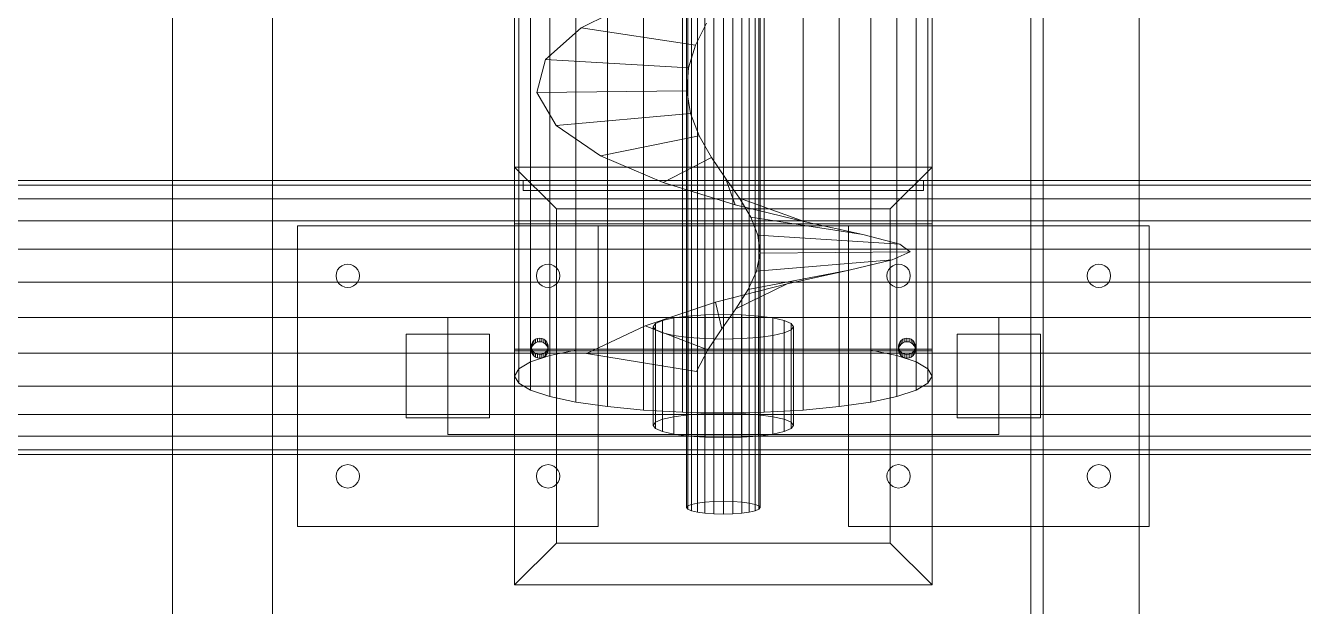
# Model space of a CAD drawing. Header units: millimetres. Extents: x -1970 to 34302, y -65268 to 6837.
# Drawn here: x 12002 to 12767, y -17888 to -17540 of the extents above; entities that cross this region are included whole.
import ezdxf

# ---------------------------------------------------------------- set-up
doc = ezdxf.new("R2010")
doc.units = ezdxf.units.MM
doc.layers.add('superior_dos-mix', color=7, linetype='Continuous', lineweight=0)
doc.layers.add('superior_mezcladora', color=7, linetype='Continuous', lineweight=0)

msp = doc.modelspace()

# ---------------------------------------------------------------- linework, layer by layer
at = {"layer": 'superior_dos-mix'}
for p, q in [((12397.529, -17828.751), (12397.529, -16050.78)), ((12398.278, -16049.778), (12398.278, -17827.749)), ((12398.278, -16051.783), (12398.278, -17829.753)), ((12400.476, -16048.844), (12400.476, -17826.815)), ((12403.972, -16048.043), (12403.972, -17826.013)), ((12408.529, -16047.427), (12408.529, -17825.398)), ((12413.835, -16047.04), (12413.835, -17825.011)), ((12419.529, -16046.909), (12419.529, -17824.879)), ((12425.223, -16047.04), (12425.223, -17825.011)), ((12430.529, -16047.427), (12430.529, -17825.398)), ((12435.085, -16048.043), (12435.085, -17826.013)), ((12438.581, -16048.844), (12438.581, -17826.815)), ((12440.779, -16049.778), (12440.779, -17827.749)), ((12440.779, -16051.783), (12440.779, -17829.753)), ((12441.529, -16050.78), (12441.529, -17828.751)), ((12400.476, -16052.716), (12400.476, -17830.687)), ((12403.972, -16053.518), (12403.972, -17831.489)), ((12408.529, -16054.134), (12408.529, -17832.104)), ((12413.835, -16054.52), (12413.835, -17832.491)), ((12419.529, -16054.652), (12419.529, -17832.623)), ((12425.223, -16054.52), (12425.223, -17832.491)), ((12430.529, -16054.134), (12430.529, -17832.104)), ((12435.085, -16053.518), (12435.085, -17831.489)), ((12438.581, -16052.716), (12438.581, -17830.687)), ((12315.595, -16087.778), (12315.595, -17737.778)), ((12331.14, -17734.444), (12331.14, -16084.444)), ((12507.917, -16084.444), (12507.917, -17734.444)), ((12523.462, -16087.778), (12523.462, -17737.778)), ((12296.93, -16095.708), (12296.93, -17745.708)), ((12304.044, -16091.581), (12304.044, -17741.581)), ((12535.014, -16091.581), (12535.014, -17741.581)), ((12542.127, -16095.708), (12542.127, -17745.708)), ((12294.529, -16100), (12294.529, -17750)), ((12296.93, -16104.292), (12296.93, -17754.292)), ((12542.127, -16104.292), (12542.127, -17754.292)), ((12544.529, -16100), (12544.529, -17750)), ((12304.044, -16108.419), (12304.044, -17758.419)), ((12315.595, -16112.222), (12315.595, -17762.222)), ((12523.462, -16112.222), (12523.462, -17762.222)), ((12535.014, -16108.419), (12535.014, -17758.419)), ((12331.14, -16115.556), (12331.14, -17765.556)), ((12350.082, -16118.292), (12350.082, -17768.292)), ((12371.693, -16120.325), (12371.693, -17770.325)), ((12467.364, -16120.325), (12467.364, -17770.325)), ((12488.975, -16118.292), (12488.975, -17768.292)), ((12507.917, -16115.556), (12507.917, -17765.556)), ((12395.142, -16121.577), (12395.142, -17771.577)), ((12419.529, -16122), (12419.529, -17772)), ((12443.915, -16121.577), (12443.915, -17771.577)), ((12294.529, -17265.185), (12294.529, -17658.941)), ((12294.529, -17266.241), (12294.529, -17659.997)), ((12544.529, -17658.941), (12544.529, -17265.185)), ((12544.529, -17266.241), (12544.529, -17659.997)), ((12368.396, -17524.685), (12334.346, -17541.646)), ((12334.346, -17541.646), (12313.094, -17560.53)), ((12334.346, -17541.646), (12402.796, -17551.931)), ((12402.796, -17551.931), (12409.485, -17538.777)), ((12398.622, -17565.461), (12402.796, -17551.931)), ((12313.094, -17560.53), (12307.831, -17580.336)), ((12313.094, -17560.53), (12398.622, -17565.461)), ((12397.588, -17579.173), (12398.622, -17565.461)), ((12307.831, -17580.336), (12397.588, -17579.173)), ((12307.831, -17580.336), (12319.348, -17599.925)), ((12399.85, -17592.842), (12397.588, -17579.173)), ((12319.348, -17599.925), (12399.85, -17592.842)), ((12405.069, -17606.251), (12399.85, -17592.842)), ((12319.348, -17599.925), (12345.915, -17618.189)), ((12345.915, -17618.189), (12405.069, -17606.251)), ((12412.46, -17619.222), (12405.069, -17606.251)), ((12345.915, -17618.189), (12383.541, -17634.222)), ((12383.541, -17634.222), (12412.46, -17619.222)), ((12420.912, -17631.642), (12412.46, -17619.222)), ((12319.529, -17650), (12294.529, -17625)), ((12294.529, -17625), (12544.529, -17625)), ((12294.529, -17875), (12294.529, -17625)), ((12519.529, -17650), (12544.529, -17625)), ((12544.529, -17625), (12544.529, -17875)), ((12299.529, -17639), (12299.529, -17633)), ((12299.529, -17633), (12539.529, -17633)), ((12383.541, -17634.222), (12426.573, -17647.45)), ((12426.573, -17647.45), (12420.912, -17631.642)), ((12429.157, -17643.481), (12420.912, -17631.642)), ((12539.529, -17633), (12539.529, -17639)), ((12539.529, -17639), (12299.529, -17639)), ((12468.547, -17657.723), (12429.157, -17643.481)), ((12435.956, -17654.798), (12429.157, -17643.481)), ((12519.529, -17650), (12319.529, -17650)), ((12319.529, -17650), (12319.529, -17850)), ((12426.573, -17647.45), (12468.547, -17657.723)), ((12519.529, -17850), (12519.529, -17650)), ((12544.529, -17658.941), (12294.529, -17658.941)), ((12294.529, -17658.941), (12294.529, -17659.997)), ((12294.529, -17658.941), (12294.529, -17733.916)), ((12503.157, -17665.334), (12435.956, -17654.798)), ((12440.286, -17665.727), (12435.956, -17654.798)), ((12468.547, -17657.723), (12503.157, -17665.334)), ((12544.529, -17659.997), (12544.529, -17658.941)), ((12544.529, -17733.916), (12544.529, -17658.941)), ((12164.529, -17840), (12164.529, -17660)), ((12164.529, -17660), (12344.529, -17660)), ((12294.529, -17659.997), (12544.529, -17659.997)), ((12294.529, -17659.997), (12294.529, -17734.972)), ((12344.529, -17660), (12344.529, -17840)), ((12525.204, -17670.975), (12440.286, -17665.727)), ((12441.498, -17676.464), (12440.286, -17665.727)), ((12494.529, -17840), (12494.529, -17660)), ((12494.529, -17660), (12674.529, -17660)), ((12503.157, -17665.334), (12525.204, -17670.975)), ((12544.529, -17659.997), (12544.529, -17734.972)), ((12674.529, -17660), (12674.529, -17840)), ((12525.204, -17670.975), (12531.375, -17675.634)), ((12439.41, -17687.231), (12441.498, -17676.464)), ((12520.744, -17680.449), (12439.41, -17687.231)), ((12531.375, -17675.634), (12441.498, -17676.464)), ((12520.744, -17680.449), (12494.907, -17686.532)), ((12531.375, -17675.634), (12520.744, -17680.449)), ((12187.529, -17690), (12187.767, -17688.188)), ((12187.767, -17691.812), (12187.529, -17690)), ((12187.767, -17688.188), (12188.466, -17686.5)), ((12188.466, -17686.5), (12189.579, -17685.05)), ((12189.579, -17685.05), (12191.029, -17683.938)), ((12191.029, -17683.938), (12192.717, -17683.239)), ((12192.717, -17683.239), (12194.529, -17683)), ((12194.529, -17683), (12196.34, -17683.239)), ((12196.34, -17683.239), (12198.029, -17683.938)), ((12198.029, -17683.938), (12199.478, -17685.05)), ((12199.478, -17685.05), (12200.591, -17686.5)), ((12200.591, -17686.5), (12201.29, -17688.188)), ((12201.29, -17688.188), (12201.529, -17690)), ((12201.529, -17690), (12201.29, -17691.812)), ((12307.529, -17690), (12307.767, -17688.188)), ((12307.767, -17691.812), (12307.529, -17690)), ((12307.767, -17688.188), (12308.466, -17686.5)), ((12308.466, -17686.5), (12309.579, -17685.05)), ((12309.579, -17685.05), (12311.029, -17683.938)), ((12311.029, -17683.938), (12312.717, -17683.239)), ((12312.717, -17683.239), (12314.529, -17683)), ((12314.529, -17683), (12316.34, -17683.239)), ((12316.34, -17683.239), (12318.029, -17683.938)), ((12318.029, -17683.938), (12319.478, -17685.05)), ((12319.478, -17685.05), (12320.591, -17686.5)), ((12320.591, -17686.5), (12321.29, -17688.188)), ((12321.29, -17688.188), (12321.529, -17690)), ((12321.529, -17690), (12321.29, -17691.812)), ((12494.907, -17686.532), (12434.335, -17698.247)), ((12434.335, -17698.247), (12439.41, -17687.231)), ((12494.907, -17686.532), (12457.746, -17694.805)), ((12517.529, -17690), (12517.767, -17688.188)), ((12517.767, -17691.812), (12517.529, -17690)), ((12517.767, -17688.188), (12518.466, -17686.5)), ((12518.466, -17686.5), (12519.579, -17685.05)), ((12519.579, -17685.05), (12521.029, -17683.938)), ((12521.029, -17683.938), (12522.717, -17683.239)), ((12522.717, -17683.239), (12524.529, -17683)), ((12524.529, -17683), (12526.34, -17683.239)), ((12526.34, -17683.239), (12528.029, -17683.938)), ((12528.029, -17683.938), (12529.478, -17685.05)), ((12529.478, -17685.05), (12530.591, -17686.5)), ((12530.591, -17686.5), (12531.29, -17688.188)), ((12531.29, -17688.188), (12531.529, -17690)), ((12531.529, -17690), (12531.29, -17691.812)), ((12637.529, -17690), (12637.767, -17688.188)), ((12637.767, -17691.812), (12637.529, -17690)), ((12637.767, -17688.188), (12638.466, -17686.5)), ((12638.466, -17686.5), (12639.579, -17685.05)), ((12639.579, -17685.05), (12641.029, -17683.938)), ((12641.029, -17683.938), (12642.717, -17683.239)), ((12642.717, -17683.239), (12644.529, -17683)), ((12644.529, -17683), (12646.34, -17683.239)), ((12646.34, -17683.239), (12648.029, -17683.938)), ((12648.029, -17683.938), (12649.478, -17685.05)), ((12649.478, -17685.05), (12650.591, -17686.5)), ((12650.591, -17686.5), (12651.29, -17688.188)), ((12651.29, -17688.188), (12651.529, -17690)), ((12651.529, -17690), (12651.29, -17691.812)), ((12188.466, -17693.5), (12187.767, -17691.812)), ((12189.579, -17694.95), (12188.466, -17693.5)), ((12191.029, -17696.062), (12189.579, -17694.95)), ((12192.717, -17696.761), (12191.029, -17696.062)), ((12194.529, -17697), (12192.717, -17696.761)), ((12196.34, -17696.761), (12194.529, -17697)), ((12198.029, -17696.062), (12196.34, -17696.761)), ((12199.478, -17694.95), (12198.029, -17696.062)), ((12200.591, -17693.5), (12199.478, -17694.95)), ((12201.29, -17691.812), (12200.591, -17693.5)), ((12308.466, -17693.5), (12307.767, -17691.812)), ((12309.579, -17694.95), (12308.466, -17693.5)), ((12311.029, -17696.062), (12309.579, -17694.95)), ((12312.717, -17696.761), (12311.029, -17696.062)), ((12314.529, -17697), (12312.717, -17696.761)), ((12316.34, -17696.761), (12314.529, -17697)), ((12318.029, -17696.062), (12316.34, -17696.761)), ((12319.478, -17694.95), (12318.029, -17696.062)), ((12320.591, -17693.5), (12319.478, -17694.95)), ((12321.29, -17691.812), (12320.591, -17693.5)), ((12457.746, -17694.805), (12414.844, -17705.861)), ((12457.746, -17694.805), (12427.036, -17709.694)), ((12518.466, -17693.5), (12517.767, -17691.812)), ((12519.579, -17694.95), (12518.466, -17693.5)), ((12521.029, -17696.062), (12519.579, -17694.95)), ((12522.717, -17696.761), (12521.029, -17696.062)), ((12524.529, -17697), (12522.717, -17696.761)), ((12526.34, -17696.761), (12524.529, -17697)), ((12528.029, -17696.062), (12526.34, -17696.761)), ((12529.478, -17694.95), (12528.029, -17696.062)), ((12530.591, -17693.5), (12529.478, -17694.95)), ((12531.29, -17691.812), (12530.591, -17693.5)), ((12638.466, -17693.5), (12637.767, -17691.812)), ((12639.579, -17694.95), (12638.466, -17693.5)), ((12641.029, -17696.062), (12639.579, -17694.95)), ((12642.717, -17696.761), (12641.029, -17696.062)), ((12644.529, -17697), (12642.717, -17696.761)), ((12646.34, -17696.761), (12644.529, -17697)), ((12648.029, -17696.062), (12646.34, -17696.761)), ((12649.478, -17694.95), (12648.029, -17696.062)), ((12650.591, -17693.5), (12649.478, -17694.95)), ((12651.29, -17691.812), (12650.591, -17693.5)), ((12427.036, -17709.694), (12434.335, -17698.247)), ((12414.844, -17705.861), (12372.646, -17719.876)), ((12398.529, -17714.067), (12408.658, -17713.328)), ((12408.658, -17713.328), (12419.529, -17713.076)), ((12408.658, -17713.328), (12408.658, -17772.392)), ((12414.844, -17705.861), (12418.608, -17721.687)), ((12418.608, -17721.687), (12427.036, -17709.694)), ((12419.529, -17713.076), (12430.399, -17713.328)), ((12419.529, -17713.076), (12419.529, -17772.14)), ((12430.399, -17713.328), (12440.529, -17714.067)), ((12430.399, -17713.328), (12430.399, -17772.392)), ((12254.529, -17715), (12254.529, -17785)), ((12584.529, -17715), (12254.529, -17715)), ((12372.646, -17719.876), (12337.491, -17736.581)), ((12372.646, -17719.876), (12410.319, -17734.261)), ((12377.529, -17720.468), (12378.96, -17718.555)), ((12378.96, -17722.381), (12377.529, -17720.468)), ((12377.529, -17779.532), (12377.529, -17720.468)), ((12378.96, -17718.555), (12383.155, -17716.772)), ((12378.96, -17718.555), (12378.96, -17777.619)), ((12383.155, -17716.772), (12389.83, -17715.241)), ((12383.155, -17716.772), (12383.155, -17775.836)), ((12389.83, -17715.241), (12398.529, -17714.067)), ((12389.83, -17715.241), (12389.83, -17774.305)), ((12398.529, -17714.067), (12398.529, -17773.13)), ((12440.529, -17714.067), (12449.227, -17715.241)), ((12440.529, -17714.067), (12440.529, -17773.13)), ((12449.227, -17715.241), (12455.902, -17716.772)), ((12449.227, -17715.241), (12449.227, -17774.305)), ((12455.902, -17716.772), (12460.097, -17718.555)), ((12455.902, -17716.772), (12455.902, -17775.836)), ((12460.097, -17718.555), (12461.529, -17720.468)), ((12460.097, -17718.555), (12460.097, -17777.619)), ((12461.529, -17720.468), (12460.097, -17722.381)), ((12461.529, -17720.468), (12461.529, -17779.532)), ((12584.529, -17715), (12584.529, -17785)), ((12229.529, -17775), (12229.529, -17725)), ((12229.529, -17725), (12279.529, -17725)), ((12279.529, -17725), (12279.529, -17775)), ((12305.993, -17728.744), (12305.198, -17729.763)), ((12307.029, -17727.962), (12305.993, -17728.744)), ((12305.993, -17730.856), (12305.993, -17728.744)), ((12308.234, -17727.47), (12307.029, -17727.962)), ((12307.029, -17730.074), (12307.029, -17727.962)), ((12309.529, -17727.302), (12308.234, -17727.47)), ((12308.234, -17729.582), (12308.234, -17727.47)), ((12310.823, -17727.47), (12309.529, -17727.302)), ((12309.529, -17729.414), (12309.529, -17727.302)), ((12312.029, -17727.962), (12310.823, -17727.47)), ((12310.823, -17729.582), (12310.823, -17727.47)), ((12313.064, -17728.744), (12312.029, -17727.962)), ((12312.029, -17730.074), (12312.029, -17727.962)), ((12313.859, -17729.763), (12313.064, -17728.744)), ((12313.064, -17730.856), (12313.064, -17728.744)), ((12383.155, -17724.164), (12378.96, -17722.381)), ((12378.96, -17722.381), (12378.96, -17781.445)), ((12389.83, -17725.695), (12383.155, -17724.164)), ((12383.155, -17724.164), (12383.155, -17783.228)), ((12398.529, -17726.87), (12389.83, -17725.695)), ((12389.83, -17725.695), (12389.83, -17784.759)), ((12408.658, -17727.608), (12398.529, -17726.87)), ((12398.529, -17726.87), (12398.529, -17785.933)), ((12419.529, -17727.86), (12408.658, -17727.608)), ((12408.658, -17727.608), (12408.658, -17786.672)), ((12410.319, -17734.261), (12418.608, -17721.687)), ((12430.399, -17727.608), (12419.529, -17727.86)), ((12419.529, -17727.86), (12419.529, -17786.924)), ((12440.529, -17726.87), (12430.399, -17727.608)), ((12430.399, -17727.608), (12430.399, -17786.672)), ((12449.227, -17725.695), (12440.529, -17726.87)), ((12440.529, -17726.87), (12440.529, -17785.933)), ((12455.902, -17724.164), (12449.227, -17725.695)), ((12449.227, -17725.695), (12449.227, -17784.759)), ((12460.097, -17722.381), (12455.902, -17724.164)), ((12455.902, -17724.164), (12455.902, -17783.228)), ((12460.097, -17722.381), (12460.097, -17781.445)), ((12525.993, -17728.744), (12525.198, -17729.763)), ((12527.029, -17727.962), (12525.993, -17728.744)), ((12525.993, -17730.856), (12525.993, -17728.744)), ((12528.234, -17727.47), (12527.029, -17727.962)), ((12527.029, -17730.074), (12527.029, -17727.962)), ((12529.529, -17727.302), (12528.234, -17727.47)), ((12528.234, -17729.582), (12528.234, -17727.47)), ((12530.823, -17727.47), (12529.529, -17727.302)), ((12529.529, -17729.414), (12529.529, -17727.302)), ((12532.029, -17727.962), (12530.823, -17727.47)), ((12530.823, -17729.582), (12530.823, -17727.47)), ((12533.064, -17728.744), (12532.029, -17727.962)), ((12532.029, -17730.074), (12532.029, -17727.962)), ((12533.859, -17729.763), (12533.064, -17728.744)), ((12533.064, -17730.856), (12533.064, -17728.744)), ((12559.529, -17775), (12559.529, -17725)), ((12559.529, -17725), (12609.529, -17725)), ((12609.529, -17725), (12609.529, -17775)), ((12544.529, -17733.916), (12294.529, -17733.916)), ((12294.529, -17733.916), (12294.529, -17734.972)), ((12294.529, -17734.972), (12544.529, -17734.972)), ((12304.699, -17730.95), (12304.529, -17732.224)), ((12304.529, -17732.224), (12304.699, -17733.498)), ((12304.529, -17732.224), (12304.529, -17734.336)), ((12304.529, -17734.336), (12304.699, -17733.062)), ((12304.699, -17735.61), (12304.529, -17734.336)), ((12305.198, -17729.763), (12304.699, -17730.95)), ((12304.699, -17733.062), (12304.699, -17730.95)), ((12304.699, -17733.062), (12305.198, -17731.875)), ((12304.699, -17733.498), (12305.198, -17734.685)), ((12304.699, -17735.61), (12304.699, -17733.498)), ((12305.198, -17736.797), (12304.699, -17735.61)), ((12305.198, -17731.875), (12305.198, -17729.763)), ((12305.198, -17731.875), (12305.993, -17730.856)), ((12305.198, -17734.685), (12305.993, -17735.705)), ((12305.198, -17736.797), (12305.198, -17734.685)), ((12305.993, -17730.856), (12307.029, -17730.074)), ((12305.993, -17735.705), (12307.029, -17736.487)), ((12305.993, -17737.817), (12305.993, -17735.705)), ((12307.029, -17730.074), (12308.234, -17729.582)), ((12308.234, -17729.582), (12309.529, -17729.414)), ((12309.529, -17729.414), (12310.823, -17729.582)), ((12310.823, -17729.582), (12312.029, -17730.074)), ((12312.029, -17730.074), (12313.064, -17730.856)), ((12312.029, -17736.487), (12313.064, -17735.705)), ((12313.064, -17730.856), (12313.859, -17731.875)), ((12313.064, -17735.705), (12313.859, -17734.685)), ((12313.064, -17737.817), (12313.064, -17735.705)), ((12314.358, -17730.95), (12313.859, -17729.763)), ((12313.859, -17731.875), (12313.859, -17729.763)), ((12313.859, -17731.875), (12314.358, -17733.062)), ((12313.859, -17734.685), (12314.358, -17733.498)), ((12313.859, -17736.797), (12313.859, -17734.685)), ((12314.358, -17735.61), (12313.859, -17736.797)), ((12314.529, -17732.224), (12314.358, -17730.95)), ((12314.358, -17733.062), (12314.358, -17730.95)), ((12314.358, -17733.498), (12314.529, -17732.224)), ((12314.358, -17733.062), (12314.529, -17734.336)), ((12314.358, -17735.61), (12314.358, -17733.498)), ((12314.529, -17734.336), (12314.358, -17735.61)), ((12314.529, -17734.336), (12314.529, -17732.224)), ((12315.595, -17737.778), (12331.14, -17734.444)), ((12403.414, -17747.364), (12410.319, -17734.261)), ((12507.917, -17734.444), (12523.462, -17737.778)), ((12524.699, -17730.95), (12524.529, -17732.224)), ((12524.529, -17732.224), (12524.699, -17733.498)), ((12524.529, -17732.224), (12524.529, -17734.336)), ((12524.529, -17734.336), (12524.699, -17733.062)), ((12524.699, -17735.61), (12524.529, -17734.336)), ((12525.198, -17729.763), (12524.699, -17730.95)), ((12524.699, -17733.062), (12524.699, -17730.95)), ((12524.699, -17733.062), (12525.198, -17731.875)), ((12524.699, -17733.498), (12525.198, -17734.685)), ((12524.699, -17735.61), (12524.699, -17733.498)), ((12525.198, -17736.797), (12524.699, -17735.61)), ((12525.198, -17731.875), (12525.198, -17729.763)), ((12525.198, -17731.875), (12525.993, -17730.856)), ((12525.198, -17734.685), (12525.993, -17735.705)), ((12525.198, -17736.797), (12525.198, -17734.685)), ((12525.993, -17730.856), (12527.029, -17730.074)), ((12525.993, -17735.705), (12527.029, -17736.487)), ((12525.993, -17737.817), (12525.993, -17735.705)), ((12527.029, -17730.074), (12528.234, -17729.582)), ((12528.234, -17729.582), (12529.529, -17729.414)), ((12529.529, -17729.414), (12530.823, -17729.582)), ((12530.823, -17729.582), (12532.029, -17730.074)), ((12532.029, -17730.074), (12533.064, -17730.856)), ((12532.029, -17736.487), (12533.064, -17735.705)), ((12533.064, -17730.856), (12533.859, -17731.875)), ((12533.064, -17735.705), (12533.859, -17734.685)), ((12533.064, -17737.817), (12533.064, -17735.705)), ((12534.358, -17730.95), (12533.859, -17729.763)), ((12533.859, -17731.875), (12533.859, -17729.763)), ((12533.859, -17731.875), (12534.358, -17733.062)), ((12533.859, -17734.685), (12534.358, -17733.498)), ((12533.859, -17736.797), (12533.859, -17734.685)), ((12534.358, -17735.61), (12533.859, -17736.797)), ((12534.529, -17732.224), (12534.358, -17730.95)), ((12534.358, -17733.062), (12534.358, -17730.95)), ((12534.358, -17733.498), (12534.529, -17732.224)), ((12534.358, -17733.062), (12534.529, -17734.336)), ((12534.358, -17735.61), (12534.358, -17733.498)), ((12534.529, -17734.336), (12534.358, -17735.61)), ((12534.529, -17734.336), (12534.529, -17732.224)), ((12544.529, -17734.972), (12544.529, -17733.916)), ((12296.93, -17745.708), (12304.044, -17741.581)), ((12304.044, -17741.581), (12315.595, -17737.778)), ((12305.993, -17737.817), (12305.198, -17736.797)), ((12307.029, -17738.599), (12305.993, -17737.817)), ((12307.029, -17736.487), (12308.234, -17736.979)), ((12307.029, -17738.599), (12307.029, -17736.487)), ((12308.234, -17739.09), (12307.029, -17738.599)), ((12308.234, -17736.979), (12309.529, -17737.146)), ((12308.234, -17739.09), (12308.234, -17736.979)), ((12309.529, -17739.258), (12308.234, -17739.09)), ((12309.529, -17737.146), (12310.823, -17736.979)), ((12309.529, -17739.258), (12309.529, -17737.146)), ((12310.823, -17739.09), (12309.529, -17739.258)), ((12310.823, -17736.979), (12312.029, -17736.487)), ((12310.823, -17739.09), (12310.823, -17736.979)), ((12312.029, -17738.599), (12310.823, -17739.09)), ((12312.029, -17738.599), (12312.029, -17736.487)), ((12313.064, -17737.817), (12312.029, -17738.599)), ((12313.859, -17736.797), (12313.064, -17737.817)), ((12337.491, -17736.581), (12403.414, -17747.364)), ((12523.462, -17737.778), (12535.014, -17741.581)), ((12525.993, -17737.817), (12525.198, -17736.797)), ((12527.029, -17738.599), (12525.993, -17737.817)), ((12527.029, -17736.487), (12528.234, -17736.979)), ((12527.029, -17738.599), (12527.029, -17736.487)), ((12528.234, -17739.09), (12527.029, -17738.599)), ((12528.234, -17736.979), (12529.529, -17737.146)), ((12528.234, -17739.09), (12528.234, -17736.979)), ((12529.529, -17739.258), (12528.234, -17739.09)), ((12529.529, -17737.146), (12530.823, -17736.979)), ((12529.529, -17739.258), (12529.529, -17737.146)), ((12530.823, -17739.09), (12529.529, -17739.258)), ((12530.823, -17736.979), (12532.029, -17736.487)), ((12530.823, -17739.09), (12530.823, -17736.979)), ((12532.029, -17738.599), (12530.823, -17739.09)), ((12532.029, -17738.599), (12532.029, -17736.487)), ((12533.064, -17737.817), (12532.029, -17738.599)), ((12533.859, -17736.797), (12533.064, -17737.817)), ((12535.014, -17741.581), (12542.127, -17745.708)), ((12294.529, -17750), (12296.93, -17745.708)), ((12296.93, -17754.292), (12294.529, -17750)), ((12542.127, -17745.708), (12544.529, -17750)), ((12544.529, -17750), (12542.127, -17754.292)), ((12304.044, -17758.419), (12296.93, -17754.292)), ((12315.595, -17762.222), (12304.044, -17758.419)), ((12535.014, -17758.419), (12523.462, -17762.222)), ((12542.127, -17754.292), (12535.014, -17758.419)), ((12331.14, -17765.556), (12315.595, -17762.222)), ((12350.082, -17768.292), (12331.14, -17765.556)), ((12507.917, -17765.556), (12488.975, -17768.292)), ((12523.462, -17762.222), (12507.917, -17765.556)), ((12371.693, -17770.325), (12350.082, -17768.292)), ((12395.142, -17771.577), (12371.693, -17770.325)), ((12389.83, -17774.305), (12383.155, -17775.836)), ((12398.529, -17773.13), (12389.83, -17774.305)), ((12419.529, -17772), (12395.142, -17771.577)), ((12408.658, -17772.392), (12398.529, -17773.13)), ((12419.529, -17772.14), (12408.658, -17772.392)), ((12443.915, -17771.577), (12419.529, -17772)), ((12430.399, -17772.392), (12419.529, -17772.14)), ((12440.529, -17773.13), (12430.399, -17772.392)), ((12449.227, -17774.305), (12440.529, -17773.13)), ((12467.364, -17770.325), (12443.915, -17771.577)), ((12455.902, -17775.836), (12449.227, -17774.305)), ((12488.975, -17768.292), (12467.364, -17770.325)), ((12279.529, -17775), (12229.529, -17775)), ((12378.96, -17777.619), (12377.529, -17779.532)), ((12377.529, -17779.532), (12378.96, -17781.445)), ((12383.155, -17775.836), (12378.96, -17777.619)), ((12378.96, -17781.445), (12383.155, -17783.228)), ((12460.097, -17777.619), (12455.902, -17775.836)), ((12455.902, -17783.228), (12460.097, -17781.445)), ((12461.529, -17779.532), (12460.097, -17777.619)), ((12460.097, -17781.445), (12461.529, -17779.532)), ((12609.529, -17775), (12559.529, -17775)), ((12254.529, -17785), (12584.529, -17785)), ((12383.155, -17783.228), (12389.83, -17784.759)), ((12389.83, -17784.759), (12398.529, -17785.933)), ((12398.529, -17785.933), (12408.658, -17786.672)), ((12408.658, -17786.672), (12419.529, -17786.924)), ((12419.529, -17786.924), (12430.399, -17786.672)), ((12430.399, -17786.672), (12440.529, -17785.933)), ((12440.529, -17785.933), (12449.227, -17784.759)), ((12449.227, -17784.759), (12455.902, -17783.228)), ((12188.466, -17806.5), (12189.579, -17805.05)), ((12189.579, -17805.05), (12191.029, -17803.938)), ((12191.029, -17803.938), (12192.717, -17803.239)), ((12192.717, -17803.239), (12194.529, -17803)), ((12194.529, -17803), (12196.34, -17803.239)), ((12196.34, -17803.239), (12198.029, -17803.938)), ((12198.029, -17803.938), (12199.478, -17805.05)), ((12199.478, -17805.05), (12200.591, -17806.5)), ((12308.466, -17806.5), (12309.579, -17805.05)), ((12309.579, -17805.05), (12311.029, -17803.938)), ((12311.029, -17803.938), (12312.717, -17803.239)), ((12312.717, -17803.239), (12314.529, -17803)), ((12314.529, -17803), (12316.34, -17803.239)), ((12316.34, -17803.239), (12318.029, -17803.938)), ((12318.029, -17803.938), (12319.478, -17805.05)), ((12319.478, -17805.05), (12320.591, -17806.5)), ((12518.466, -17806.5), (12519.579, -17805.05)), ((12519.579, -17805.05), (12521.029, -17803.938)), ((12521.029, -17803.938), (12522.717, -17803.239)), ((12522.717, -17803.239), (12524.529, -17803)), ((12524.529, -17803), (12526.34, -17803.239)), ((12526.34, -17803.239), (12528.029, -17803.938)), ((12528.029, -17803.938), (12529.478, -17805.05)), ((12529.478, -17805.05), (12530.591, -17806.5)), ((12638.466, -17806.5), (12639.579, -17805.05)), ((12639.579, -17805.05), (12641.029, -17803.938)), ((12641.029, -17803.938), (12642.717, -17803.239)), ((12642.717, -17803.239), (12644.529, -17803)), ((12644.529, -17803), (12646.34, -17803.239)), ((12646.34, -17803.239), (12648.029, -17803.938)), ((12648.029, -17803.938), (12649.478, -17805.05)), ((12649.478, -17805.05), (12650.591, -17806.5)), ((12187.529, -17810), (12187.767, -17808.188)), ((12187.767, -17811.812), (12187.529, -17810)), ((12187.767, -17808.188), (12188.466, -17806.5)), ((12188.466, -17813.5), (12187.767, -17811.812)), ((12200.591, -17806.5), (12201.29, -17808.188)), ((12201.29, -17811.812), (12200.591, -17813.5)), ((12201.29, -17808.188), (12201.529, -17810)), ((12201.529, -17810), (12201.29, -17811.812)), ((12307.529, -17810), (12307.767, -17808.188)), ((12307.767, -17811.812), (12307.529, -17810)), ((12307.767, -17808.188), (12308.466, -17806.5)), ((12308.466, -17813.5), (12307.767, -17811.812)), ((12320.591, -17806.5), (12321.29, -17808.188)), ((12321.29, -17811.812), (12320.591, -17813.5)), ((12321.29, -17808.188), (12321.529, -17810)), ((12321.529, -17810), (12321.29, -17811.812)), ((12517.529, -17810), (12517.767, -17808.188)), ((12517.767, -17811.812), (12517.529, -17810)), ((12517.767, -17808.188), (12518.466, -17806.5)), ((12518.466, -17813.5), (12517.767, -17811.812)), ((12530.591, -17806.5), (12531.29, -17808.188)), ((12531.29, -17811.812), (12530.591, -17813.5)), ((12531.29, -17808.188), (12531.529, -17810)), ((12531.529, -17810), (12531.29, -17811.812)), ((12637.529, -17810), (12637.767, -17808.188)), ((12637.767, -17811.812), (12637.529, -17810)), ((12637.767, -17808.188), (12638.466, -17806.5)), ((12638.466, -17813.5), (12637.767, -17811.812)), ((12650.591, -17806.5), (12651.29, -17808.188)), ((12651.29, -17811.812), (12650.591, -17813.5)), ((12651.29, -17808.188), (12651.529, -17810)), ((12651.529, -17810), (12651.29, -17811.812)), ((12189.579, -17814.95), (12188.466, -17813.5)), ((12191.029, -17816.062), (12189.579, -17814.95)), ((12192.717, -17816.761), (12191.029, -17816.062)), ((12194.529, -17817), (12192.717, -17816.761)), ((12196.34, -17816.761), (12194.529, -17817)), ((12198.029, -17816.062), (12196.34, -17816.761)), ((12199.478, -17814.95), (12198.029, -17816.062)), ((12200.591, -17813.5), (12199.478, -17814.95)), ((12309.579, -17814.95), (12308.466, -17813.5)), ((12311.029, -17816.062), (12309.579, -17814.95)), ((12312.717, -17816.761), (12311.029, -17816.062)), ((12314.529, -17817), (12312.717, -17816.761)), ((12316.34, -17816.761), (12314.529, -17817)), ((12318.029, -17816.062), (12316.34, -17816.761)), ((12319.478, -17814.95), (12318.029, -17816.062)), ((12320.591, -17813.5), (12319.478, -17814.95)), ((12519.579, -17814.95), (12518.466, -17813.5)), ((12521.029, -17816.062), (12519.579, -17814.95)), ((12522.717, -17816.761), (12521.029, -17816.062)), ((12524.529, -17817), (12522.717, -17816.761)), ((12526.34, -17816.761), (12524.529, -17817)), ((12528.029, -17816.062), (12526.34, -17816.761)), ((12529.478, -17814.95), (12528.029, -17816.062)), ((12530.591, -17813.5), (12529.478, -17814.95)), ((12639.579, -17814.95), (12638.466, -17813.5)), ((12641.029, -17816.062), (12639.579, -17814.95)), ((12642.717, -17816.761), (12641.029, -17816.062)), ((12644.529, -17817), (12642.717, -17816.761)), ((12646.34, -17816.761), (12644.529, -17817)), ((12648.029, -17816.062), (12646.34, -17816.761)), ((12649.478, -17814.95), (12648.029, -17816.062)), ((12650.591, -17813.5), (12649.478, -17814.95)), ((12398.278, -17827.749), (12397.529, -17828.751)), ((12400.476, -17826.815), (12398.278, -17827.749)), ((12403.972, -17826.013), (12400.476, -17826.815)), ((12408.529, -17825.398), (12403.972, -17826.013)), ((12413.835, -17825.011), (12408.529, -17825.398)), ((12419.529, -17824.879), (12413.835, -17825.011)), ((12425.223, -17825.011), (12419.529, -17824.879)), ((12430.529, -17825.398), (12425.223, -17825.011)), ((12435.085, -17826.013), (12430.529, -17825.398)), ((12438.581, -17826.815), (12435.085, -17826.013)), ((12440.779, -17827.749), (12438.581, -17826.815)), ((12441.529, -17828.751), (12440.779, -17827.749)), ((12397.529, -17828.751), (12398.278, -17829.753)), ((12398.278, -17829.753), (12400.476, -17830.687)), ((12400.476, -17830.687), (12403.972, -17831.489)), ((12403.972, -17831.489), (12408.529, -17832.104)), ((12408.529, -17832.104), (12413.835, -17832.491)), ((12413.835, -17832.491), (12419.529, -17832.623)), ((12419.529, -17832.623), (12425.223, -17832.491)), ((12425.223, -17832.491), (12430.529, -17832.104)), ((12430.529, -17832.104), (12435.085, -17831.489)), ((12435.085, -17831.489), (12438.581, -17830.687)), ((12438.581, -17830.687), (12440.779, -17829.753)), ((12440.779, -17829.753), (12441.529, -17828.751)), ((12344.529, -17840), (12164.529, -17840)), ((12674.529, -17840), (12494.529, -17840)), ((12294.529, -17875), (12319.529, -17850)), ((12319.529, -17850), (12519.529, -17850)), ((12519.529, -17850), (12544.529, -17875)), ((12544.529, -17875), (12294.529, -17875))]:
    msp.add_line(p, q, dxfattribs=at)
at = {"layer": 'superior_mezcladora'}
for p, q in [((12603.695, -17250), (12603.695, -18750)), ((12611.195, -18750), (12611.195, -17250)), ((12668.695, -18750), (12668.695, -17250)), ((12089.529, -18600), (12089.529, -17400)), ((12149.529, -17400), (12149.529, -18600)), ((16929.529, -17633), (10409.529, -17633)), ((10409.529, -17635.794), (16929.529, -17635.794)), ((10409.529, -17643.986), (16929.529, -17643.986)), ((10409.529, -17657.017), (16929.529, -17657.017)), ((10409.529, -17674), (16929.529, -17674)), ((10409.529, -17693.777), (16929.529, -17693.777)), ((10409.529, -17715), (16929.529, -17715)), ((10409.529, -17736.223), (16929.529, -17736.223)), ((10409.529, -17756), (16929.529, -17756)), ((10409.529, -17772.983), (16929.529, -17772.983)), ((10409.529, -17786.014), (16929.529, -17786.014)), ((10409.529, -17794.206), (16929.529, -17794.206)), ((10409.529, -17797), (16929.529, -17797))]:
    msp.add_line(p, q, dxfattribs=at)

doc.saveas('drawing.dxf')
